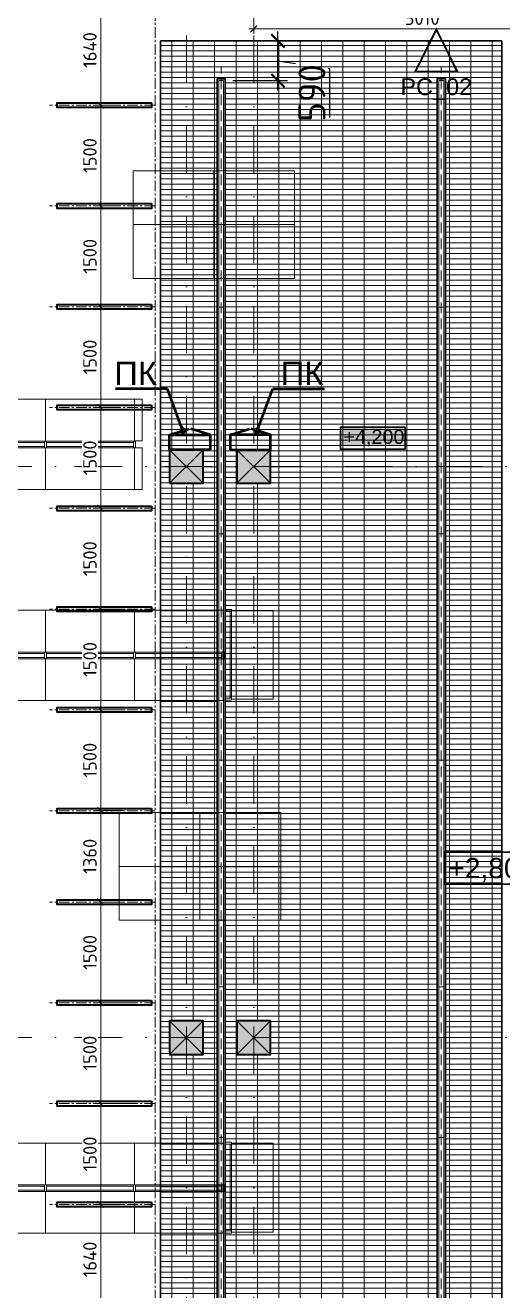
# Model space of a CAD drawing. Header units: millimetres. Extents: x -164867 to 807677, y -316775 to 513985.
# Drawn here: x 287142 to 294241, y 479696 to 498529 of the extents above; entities that cross this region are included whole.
import ezdxf

# ---------------------------------------------------------------- set-up
doc = ezdxf.new("R2010")
doc.units = ezdxf.units.MM
for name, pattern in [('CENTER', [50.8, 31.75, -6.35, 6.35, -6.35]), ('CENTER2', [28.575, 19.05, -3.175, 3.175, -3.175]), ('HIDDEN2', [4.7625, 3.175, -1.5875]), ('А_Штрихпунктирная', [1340.555525, 705.555534, -352.777767, 0, -282.222223])]:
    doc.linetypes.add(name, pattern=pattern)
doc.layers.get('Defpoints').update_dxf_attribs({"color": 140})
for name, color, linetype, lineweight in [('00_asys', 7, 'CENTER2', 13), ('00_kolony', 7, 'Continuous', 35), ('EL LOTKI', 202, 'Continuous', 18), ('INT_0_isk_ZENKLAS', 1, 'Continuous', 13), ('INT_2_lubos griliato', 7, 'Continuous', 5), ('INT_2_lubos konturai', 7, 'Continuous', 30), ('INT_2_lubu zymejimai', 1, 'Continuous', 30), ('INT_2_Sviesa_SAB_GENERALINIS SALES', 1, 'Continuous', 18), ('INT_2_Sviesa_SAB_MEDINES LUBOS', 1, 'Continuous', 35), ('MARK oformlienija matmenys', 7, 'Continuous', 5), ('MARK_kasu zona', 7, 'Continuous', 0), ('TECHNO', 7, 'Continuous', 15)]:
    doc.layers.add(name, color=color, linetype=linetype, lineweight=lineweight)
doc.layers.add('00_planas_hatch', color=7, linetype='Continuous', lineweight=0, true_color=0x3c3c3c)
doc.layers.add('ПК', color=7, linetype='Continuous', lineweight=50, true_color=0xde6902)
doc.styles.add('GENERATED_STYLE_4', font='times.ttf')
doc.styles.add('ISOCPEUR', font='isocpeur.ttf')
doc.styles.get("Standard").update_dxf_attribs({"font": 'arial.ttf'})
doc.styles.add('СГЕНЕРИР_СТИЛЬ_1', font='arial.ttf')
doc.dimstyles.new('M50', dxfattribs={"dimtxt": 95, "dimasz": 80, "dimexe": 80, "dimexo": 0, "dimgap": 50, "dimtad": 1, "dimdec": 0, "dimzin": 0, "dimdsep": 46, "dimtxsty": 'Standard', "dimblk": 'OBLIQUE', "dimcen": 80, "dimdle": 80, "dimadec": 0, "dimazin": 0, "dimtfac": 1, "dimtdec": 0, "dimtofl": 0, "dimtmove": 2, "dimatfit": 3, "dimfxl": 1, "dimtolj": 1, "dimtzin": 0, "dimarcsym": 0})
doc.dimstyles.new('SAB_int_100', dxfattribs={"dimtxt": 200, "dimasz": 100, "dimexe": 70, "dimexo": 70, "dimgap": 60, "dimtad": 1, "dimdec": 1, "dimrnd": 5, "dimtxsty": 'ISOCPEUR', "dimblk": 'ARCHTICK', "dimcen": 20, "dimdle": 70, "dimadec": 0, "dimazin": 0, "dimtfac": 1, "dimtdec": 1, "dimtmove": 1, "dimatfit": 2, "dimfxl": 1, "dimtfill": 1, "dimarcsym": 0})
doc.dimstyles.new('SAB_int_200', dxfattribs={"dimtxt": 400, "dimasz": 200, "dimexe": 140, "dimexo": 140, "dimgap": 60, "dimtad": 1, "dimdec": 1, "dimrnd": 5, "dimtxsty": 'ISOCPEUR', "dimblk": 'ARCHTICK', "dimcen": 20, "dimdle": 140, "dimadec": 0, "dimazin": 0, "dimtfac": 1, "dimtdec": 1, "dimtmove": 1, "dimatfit": 2, "dimfxl": 1, "dimtfill": 1, "dimarcsym": 0})

# ---------------------------------------------------------------- blocks, each defined once
blk = doc.blocks.new('1.33m stelazs')
at = {"transparency": 33554669}
for points in [[(15602, 11320), (15602, 11420), (15632, 11420), (15632, 11320), (15602, 11320)], [(15617, 11320), (15617, 10699), (16939, 10699), (16939, 11320), (15617, 11320)], [(16924, 11340), (15632, 11340)], [(16954, 11320), (16954, 11420), (16924, 11420), (16924, 11320), (16954, 11320)]]:
    blk.add_lwpolyline(points, dxfattribs=at)
blk = doc.blocks.new('TECHNOLOGIJA Garmatnaya')
at = {"layer": 'TECHNO', "transparency": 33554687, "elevation": 0}
for points in [[(41707, 37600), (41707, 38400), (42907, 38400), (42907, 37600)], [(42907, 37600), (42907, 38400), (44107, 38400), (44107, 37600)], [(41707, 36800), (41707, 37600), (42907, 37600), (42907, 36800)], [(42907, 36800), (42907, 37600), (44107, 37600), (44107, 36800)], [(41726, 34380), (41843, 34380), (41843, 35000), (41726, 35000)], [(41726, 33659), (41843, 33659), (41843, 34279), (41726, 34279)]]:
    blk.add_lwpolyline(points, close=True, dxfattribs=at)
at = {"layer": 'TECHNO', "transparency": 33554687}
for points in [[(42701, 28849), (42701, 28049), (41501, 28049), (41501, 28849)], [(43901, 28849), (43901, 28049), (42701, 28049), (42701, 28849)], [(42701, 28049), (42701, 27249), (41501, 27249), (41501, 28049)], [(43901, 28049), (43901, 27249), (42701, 27249), (42701, 28049)]]:
    blk.add_lwpolyline(points, close=True, dxfattribs=at)
at = {"layer": 'TECHNO', "transparency": 33554687, "xscale": -1, "rotation": 180}
for p in [(23465, 45699, 0), (24787, 45699, 0), (23465, 42559, 0), (24787, 42559, 0), (26109, 42559, 0), (23465, 34629, 0), (24787, 34629, 0), (26109, 34629, 0)]:
    blk.add_blockref('1.33m stelazs', p, dxfattribs=at)
at = {"layer": 'TECHNO', "transparency": 33554687}
for p in [(23465, 22959, 0), (24787, 22959, 0), (23465, 19819, 0), (24787, 19819, 0), (26109, 19819, 0), (23465, 11889, 0), (24787, 11889, 0), (26109, 11889, 0)]:
    blk.add_blockref('1.33m stelazs', p, dxfattribs=at)
at = {"layer": 'TECHNO', "transparency": 33554687, "rotation": 90}
for p in [(54489, 14920, 0), (54489, 6990, 0)]:
    blk.add_blockref('1.33m stelazs', p, dxfattribs=at)
blk = doc.blocks.new('_Oblique')
at = {"color": 0, "linetype": 'ByBlock', "lineweight": -2}
blk.add_line((-0.5, -0.5), (0.5, 0.5), dxfattribs=at)
blk = doc.blocks.new('Sviestuvas 3372mm')
at = {"transparency": 33554687}
blk.add_lwpolyline([(-1686, -35), (1686, -35), (1686, 35), (-1686, 35)], close=True, dxfattribs=at)
blk = doc.blocks.new('_ArchTick')
at = {"color": 0, "linetype": 'ByBlock', "const_width": 0.15}
blk.add_lwpolyline([(-0.5, -0.5), (0.5, 0.5)], dxfattribs=at)
blk = doc.blocks.new('*D400')
at = {"layer": 'Defpoints', "color": 0, "transparency": 16777216}
for p in [(43020, 40335), (43860, 40335), (43050, 39743)]:
    blk.add_point(p, dxfattribs=at)
at = {"layer": 'INT_2_Sviesa_SAB_GENERALINIS SALES', "color": 0, "lineweight": -2, "transparency": 16777216}
for p, q in [((43160, 40335), (44000, 40335)), ((43860, 39603), (43860, 40475)), ((43860, 40039), (44626, 39924)), ((43190, 39743), (44000, 39743)), ((44626, 39924), (44626, 39196))]:
    blk.add_line(p, q, dxfattribs=at)
at = {"layer": 'INT_2_Sviesa_SAB_GENERALINIS SALES', "color": 0, "lineweight": -2, "transparency": 16777216, "xscale": 200, "yscale": 200, "zscale": 200}
for p, rotation in [((43860, 40335), 90), ((43860, 39743), 270)]:
    blk.add_blockref('_ArchTick', p, dxfattribs=dict(at, rotation=rotation))
at = {"layer": 'INT_2_Sviesa_SAB_GENERALINIS SALES', "color": 0, "transparency": 16777216, "insert": (44366, 39560), "char_height": 400, "attachment_point": 5, "rotation": 90, "style": 'ISOCPEUR', "bg_fill": 3, "box_fill_scale": 1.1, "bg_fill_color": 256, "bg_fill_true_color": 13158600, "bg_fill_transparency": 0}
blk.add_mtext('590', dxfattribs=at)
blk = doc.blocks.new('L 1406')
at = {"transparency": 33554687}
blk.add_lwpolyline([(1993963, -1660861), (1993893, -1660861), (1993893, -1662267), (1993963, -1662267)], close=True, dxfattribs=at)
blk = doc.blocks.new('SVIESTUVAI Garmatnaya')
at = {"layer": 'INT_2_Sviesa_SAB_MEDINES LUBOS', "transparency": 33554687, "xscale": -1, "rotation": 270}
for p in [(1702842, -1954551), (1702842, -1956051), (1702842, -1957551), (1702842, -1959051), (1702842, -1960551), (1702842, -1962051), (1702842, -1963551), (1702842, -1965051), (1702842, -1966411), (1702842, -1967911), (1702842, -1969411), (1702842, -1970911)]:
    blk.add_blockref('L 1406', p, dxfattribs=at)
blk = doc.blocks.new('*D364')
at = {"layer": 'Defpoints', "color": 0, "transparency": 16777216}
for p in [(48510, 41313), (43500, 40819), (48510, 40512)]:
    blk.add_point(p, dxfattribs=at)
at = {"layer": 'MARK oformlienija matmenys', "color": 0, "lineweight": -2, "transparency": 16777216}
for p, q in [((48510, 41243), (48510, 40442)), ((43500, 40749), (43500, 40442)), ((43430, 40512), (48580, 40512))]:
    blk.add_line(p, q, dxfattribs=at)
at = {"layer": 'MARK oformlienija matmenys', "color": 0, "lineweight": -2, "transparency": 16777216, "xscale": 100, "yscale": 100, "zscale": 100, "rotation": 180}
blk.add_blockref('_ArchTick', (43500, 40512), dxfattribs=at)
at = {"layer": 'MARK oformlienija matmenys', "color": 0, "lineweight": -2, "transparency": 16777216, "xscale": 100, "yscale": 100, "zscale": 100}
blk.add_blockref('_ArchTick', (48510, 40512), dxfattribs=at)
at = {"layer": 'MARK oformlienija matmenys', "color": 0, "transparency": 16777216, "insert": (46005, 40672), "char_height": 200, "attachment_point": 5, "style": 'ISOCPEUR', "bg_fill": 3, "box_fill_scale": 1.1, "bg_fill_color": 256, "bg_fill_true_color": 13158600, "bg_fill_transparency": 0}
blk.add_mtext('5010', dxfattribs=at)
blk = doc.blocks.new('kolona 500x500')
at = {"layer": '00_planas_hatch', "transparency": 33554687}
h = blk.add_hatch(color=256, dxfattribs=at)
h.dxf.hatch_style = 1
h.paths.add_polyline_path([(-250, -250), (250, -250), (250, 250), (-250, 250)])
at = {"layer": '00_kolony', "color": 0, "transparency": 33554687}
blk.add_lwpolyline([(-250, -250), (250, -250), (250, 250), (-250, 250)], close=True, dxfattribs=at)
at = {"layer": 'Defpoints', "transparency": 33554687}
for points in [[(-250, 250), (250, -250)], [(250, 250), (-250, -250)]]:
    blk.add_lwpolyline(points, dxfattribs=at)
blk = doc.blocks.new('OSI Garmatnaya')
at = {"layer": '00_asys', "linetype": 'А_Штрихпунктирная', "transparency": 33554687}
for points in [[(42500, 55159.77), (42500, -4664.1)], [(43500, 55159.77), (43500, -4664.1)], [(-6087.31, 34000), (59815.7, 34000)], [(-6087.31, 25500), (59815.7, 25500)]]:
    blk.add_lwpolyline(points, dxfattribs=at)
at = {"layer": '00_kolony', "transparency": 33554669}
for p in [(42500, 34000), (43500, 34000), (42500, 25500), (43500, 25500)]:
    blk.add_blockref('kolona 500x500', p, dxfattribs=at)
blk = doc.blocks.new('ISKLOTINIU ZENKLAI Garmatnaya')
at = {"layer": 'INT_0_isk_ZENKLAS', "color": 1, "ltscale": 50, "transparency": 33554687, "const_width": 30}
blk.add_lwpolyline([(45903, 39878), (46528, 39878), (46216, 40503)], close=True, dxfattribs=at)
at = {"layer": 'INT_0_isk_ZENKLAS', "color": 1, "ltscale": 50, "transparency": 33554687, "insert": (46749, 39455), "char_height": 250, "attachment_point": 9, "style": 'GENERATED_STYLE_4'}
blk.add_mtext('{\\fArial|b0|i0|c204|p34;РС_0\\fArial|b0|i0|c186|p34;2}', dxfattribs=at)
blk = doc.blocks.new('*D440')
at = {"layer": 'Defpoints', "color": 0, "transparency": 16777216}
for p in [(41224, 39378), (41528, 39378), (41528, 37878)]:
    blk.add_point(p, dxfattribs=at)
at = {"layer": 'EL LOTKI', "color": 0, "lineweight": -2, "transparency": 16777216}
for p, q in [((41458, 39378), (41154, 39378)), ((41224, 37808), (41224, 39448)), ((41458, 37878), (41154, 37878))]:
    blk.add_line(p, q, dxfattribs=at)
at = {"layer": 'EL LOTKI', "color": 0, "lineweight": -2, "transparency": 16777216, "xscale": 100, "yscale": 100, "zscale": 100}
for p, rotation in [((41224, 39378), 90), ((41224, 37878), 270)]:
    blk.add_blockref('_ArchTick', p, dxfattribs=dict(at, rotation=rotation))
at = {"layer": 'EL LOTKI', "color": 0, "transparency": 16777216, "insert": (41064, 38628), "char_height": 200, "attachment_point": 5, "rotation": 90, "style": 'ISOCPEUR', "bg_fill": 3, "box_fill_scale": 1.1, "bg_fill_color": 256, "bg_fill_true_color": 13158600, "bg_fill_transparency": 0}
blk.add_mtext('1500', dxfattribs=at)
blk = doc.blocks.new('*D441')
at = {"layer": 'Defpoints', "color": 0, "transparency": 16777216}
for p in [(41224, 41017), (41798, 41017), (41528, 39378)]:
    blk.add_point(p, dxfattribs=at)
at = {"layer": 'EL LOTKI', "color": 0, "lineweight": -2, "transparency": 16777216}
for p, q in [((41224, 39308), (41224, 41087)), ((41728, 41017), (41154, 41017)), ((41458, 39378), (41154, 39378))]:
    blk.add_line(p, q, dxfattribs=at)
at = {"layer": 'EL LOTKI', "color": 0, "lineweight": -2, "transparency": 16777216, "xscale": 100, "yscale": 100, "zscale": 100}
for p, rotation in [((41224, 41017), 90), ((41224, 39378), 270)]:
    blk.add_blockref('_ArchTick', p, dxfattribs=dict(at, rotation=rotation))
at = {"layer": 'EL LOTKI', "color": 0, "transparency": 16777216, "insert": (41064, 40198), "char_height": 200, "attachment_point": 5, "rotation": 90, "style": 'ISOCPEUR', "bg_fill": 3, "box_fill_scale": 1.1, "bg_fill_color": 256, "bg_fill_true_color": 13158600, "bg_fill_transparency": 0}
blk.add_mtext('1640', dxfattribs=at)
blk = doc.blocks.new('*D456')
at = {"layer": 'Defpoints', "color": 0, "transparency": 16777216}
for p in [(41224, 24518), (41710, 24518), (41643, 23018)]:
    blk.add_point(p, dxfattribs=at)
at = {"layer": 'EL LOTKI', "color": 0, "lineweight": -2, "transparency": 16777216}
for p, q in [((41640, 24518), (41154, 24518)), ((41224, 22948), (41224, 24588)), ((41573, 23018), (41154, 23018))]:
    blk.add_line(p, q, dxfattribs=at)
at = {"layer": 'EL LOTKI', "color": 0, "lineweight": -2, "transparency": 16777216, "xscale": 100, "yscale": 100, "zscale": 100}
for p, rotation in [((41224, 24518), 90), ((41224, 23018), 270)]:
    blk.add_blockref('_ArchTick', p, dxfattribs=dict(at, rotation=rotation))
at = {"layer": 'EL LOTKI', "color": 0, "transparency": 16777216, "insert": (41064, 23768), "char_height": 200, "attachment_point": 5, "rotation": 90, "style": 'ISOCPEUR', "bg_fill": 3, "box_fill_scale": 1.1, "bg_fill_color": 256, "bg_fill_true_color": 13158600, "bg_fill_transparency": 0}
blk.add_mtext('1500', dxfattribs=at)
blk = doc.blocks.new('*D457')
at = {"layer": 'Defpoints', "color": 0, "transparency": 16777216}
for p in [(41224, 27518), (41626, 27518), (41710, 26018)]:
    blk.add_point(p, dxfattribs=at)
at = {"layer": 'EL LOTKI', "color": 0, "lineweight": -2, "transparency": 16777216}
for p, q in [((41556, 27518), (41154, 27518)), ((41224, 25948), (41224, 27588)), ((41640, 26018), (41154, 26018))]:
    blk.add_line(p, q, dxfattribs=at)
at = {"layer": 'EL LOTKI', "color": 0, "lineweight": -2, "transparency": 16777216, "xscale": 100, "yscale": 100, "zscale": 100}
for p, rotation in [((41224, 27518), 90), ((41224, 26018), 270)]:
    blk.add_blockref('_ArchTick', p, dxfattribs=dict(at, rotation=rotation))
at = {"layer": 'EL LOTKI', "color": 0, "transparency": 16777216, "insert": (41064, 26768), "char_height": 200, "attachment_point": 5, "rotation": 90, "style": 'ISOCPEUR', "bg_fill": 3, "box_fill_scale": 1.1, "bg_fill_color": 256, "bg_fill_true_color": 13158600, "bg_fill_transparency": 0}
blk.add_mtext('1500', dxfattribs=at)
blk = doc.blocks.new('*D458')
at = {"layer": 'Defpoints', "color": 0, "transparency": 16777216}
for p in [(41224, 30378), (41626, 30378), (41626, 28878)]:
    blk.add_point(p, dxfattribs=at)
at = {"layer": 'EL LOTKI', "color": 0, "lineweight": -2, "transparency": 16777216}
for p, q in [((41556, 30378), (41154, 30378)), ((41224, 28808), (41224, 30448)), ((41556, 28878), (41154, 28878))]:
    blk.add_line(p, q, dxfattribs=at)
at = {"layer": 'EL LOTKI', "color": 0, "lineweight": -2, "transparency": 16777216, "xscale": 100, "yscale": 100, "zscale": 100}
for p, rotation in [((41224, 30378), 90), ((41224, 28878), 270)]:
    blk.add_blockref('_ArchTick', p, dxfattribs=dict(at, rotation=rotation))
at = {"layer": 'EL LOTKI', "color": 0, "transparency": 16777216, "insert": (41064, 29628), "char_height": 200, "attachment_point": 5, "rotation": 90, "style": 'ISOCPEUR', "bg_fill": 3, "box_fill_scale": 1.1, "bg_fill_color": 256, "bg_fill_true_color": 13158600, "bg_fill_transparency": 0}
blk.add_mtext('1500', dxfattribs=at)
blk = doc.blocks.new('*D459')
at = {"layer": 'Defpoints', "color": 0, "transparency": 16777216}
for p in [(41224, 33378), (41528, 33378), (41626, 31878)]:
    blk.add_point(p, dxfattribs=at)
at = {"layer": 'EL LOTKI', "color": 0, "lineweight": -2, "transparency": 16777216}
for p, q in [((41458, 33378), (41154, 33378)), ((41224, 31808), (41224, 33448)), ((41556, 31878), (41154, 31878))]:
    blk.add_line(p, q, dxfattribs=at)
at = {"layer": 'EL LOTKI', "color": 0, "lineweight": -2, "transparency": 16777216, "xscale": 100, "yscale": 100, "zscale": 100}
for p, rotation in [((41224, 33378), 90), ((41224, 31878), 270)]:
    blk.add_blockref('_ArchTick', p, dxfattribs=dict(at, rotation=rotation))
at = {"layer": 'EL LOTKI', "color": 0, "transparency": 16777216, "insert": (41064, 32628), "char_height": 200, "attachment_point": 5, "rotation": 90, "style": 'ISOCPEUR', "bg_fill": 3, "box_fill_scale": 1.1, "bg_fill_color": 256, "bg_fill_true_color": 13158600, "bg_fill_transparency": 0}
blk.add_mtext('1500', dxfattribs=at)
blk = doc.blocks.new('*D460')
at = {"layer": 'Defpoints', "color": 0, "transparency": 16777216}
for p in [(41224, 36378), (41528, 36378), (41528, 34878)]:
    blk.add_point(p, dxfattribs=at)
at = {"layer": 'EL LOTKI', "color": 0, "lineweight": -2, "transparency": 16777216}
for p, q in [((41458, 36378), (41154, 36378)), ((41224, 34808), (41224, 36448)), ((41458, 34878), (41154, 34878))]:
    blk.add_line(p, q, dxfattribs=at)
at = {"layer": 'EL LOTKI', "color": 0, "lineweight": -2, "transparency": 16777216, "xscale": 100, "yscale": 100, "zscale": 100}
for p, rotation in [((41224, 36378), 90), ((41224, 34878), 270)]:
    blk.add_blockref('_ArchTick', p, dxfattribs=dict(at, rotation=rotation))
at = {"layer": 'EL LOTKI', "color": 0, "transparency": 16777216, "insert": (41064, 35628), "char_height": 200, "attachment_point": 5, "rotation": 90, "style": 'ISOCPEUR', "bg_fill": 3, "box_fill_scale": 1.1, "bg_fill_color": 256, "bg_fill_true_color": 13158600, "bg_fill_transparency": 0}
blk.add_mtext('1500', dxfattribs=at)
blk = doc.blocks.new('*D483')
at = {"layer": 'Defpoints', "color": 0, "transparency": 16777216}
for p in [(41528, 37878), (41224, 36378), (41528, 36378)]:
    blk.add_point(p, dxfattribs=at)
at = {"layer": 'EL LOTKI', "color": 0, "lineweight": -2, "transparency": 16777216}
for p, q in [((41458, 37878), (41154, 37878)), ((41224, 37948), (41224, 36308)), ((41458, 36378), (41154, 36378))]:
    blk.add_line(p, q, dxfattribs=at)
at = {"layer": 'EL LOTKI', "color": 0, "lineweight": -2, "transparency": 16777216, "xscale": 100, "yscale": 100, "zscale": 100}
for p, rotation in [((41224, 37878), 90), ((41224, 36378), 270)]:
    blk.add_blockref('_ArchTick', p, dxfattribs=dict(at, rotation=rotation))
at = {"layer": 'EL LOTKI', "color": 0, "transparency": 16777216, "insert": (41064, 37128), "char_height": 200, "attachment_point": 5, "rotation": 90, "style": 'ISOCPEUR', "bg_fill": 3, "box_fill_scale": 1.1, "bg_fill_color": 256, "bg_fill_true_color": 13158600, "bg_fill_transparency": 0}
blk.add_mtext('1500', dxfattribs=at)
blk = doc.blocks.new('*D484')
at = {"layer": 'Defpoints', "color": 0, "transparency": 16777216}
for p in [(41528, 34878), (41224, 33378), (41528, 33378)]:
    blk.add_point(p, dxfattribs=at)
at = {"layer": 'EL LOTKI', "color": 0, "lineweight": -2, "transparency": 16777216}
for p, q in [((41458, 34878), (41154, 34878)), ((41224, 34948), (41224, 33308)), ((41458, 33378), (41154, 33378))]:
    blk.add_line(p, q, dxfattribs=at)
at = {"layer": 'EL LOTKI', "color": 0, "lineweight": -2, "transparency": 16777216, "xscale": 100, "yscale": 100, "zscale": 100}
for p, rotation in [((41224, 34878), 90), ((41224, 33378), 270)]:
    blk.add_blockref('_ArchTick', p, dxfattribs=dict(at, rotation=rotation))
at = {"layer": 'EL LOTKI', "color": 0, "transparency": 16777216, "insert": (41064, 34128), "char_height": 200, "attachment_point": 5, "rotation": 90, "style": 'ISOCPEUR', "bg_fill": 3, "box_fill_scale": 1.1, "bg_fill_color": 256, "bg_fill_true_color": 13158600, "bg_fill_transparency": 0}
blk.add_mtext('1500', dxfattribs=at)
blk = doc.blocks.new('*D485')
at = {"layer": 'Defpoints', "color": 0, "transparency": 16777216}
for p in [(41626, 31878), (41224, 30378), (41528, 30378)]:
    blk.add_point(p, dxfattribs=at)
at = {"layer": 'EL LOTKI', "color": 0, "lineweight": -2, "transparency": 16777216}
for p, q in [((41556, 31878), (41154, 31878)), ((41224, 31948), (41224, 30308)), ((41458, 30378), (41154, 30378))]:
    blk.add_line(p, q, dxfattribs=at)
at = {"layer": 'EL LOTKI', "color": 0, "lineweight": -2, "transparency": 16777216, "xscale": 100, "yscale": 100, "zscale": 100}
for p, rotation in [((41224, 31878), 90), ((41224, 30378), 270)]:
    blk.add_blockref('_ArchTick', p, dxfattribs=dict(at, rotation=rotation))
at = {"layer": 'EL LOTKI', "color": 0, "transparency": 16777216, "insert": (41064, 31128), "char_height": 200, "attachment_point": 5, "rotation": 90, "style": 'ISOCPEUR', "bg_fill": 3, "box_fill_scale": 1.1, "bg_fill_color": 256, "bg_fill_true_color": 13158600, "bg_fill_transparency": 0}
blk.add_mtext('1500', dxfattribs=at)
blk = doc.blocks.new('*D486')
at = {"layer": 'Defpoints', "color": 0, "transparency": 16777216}
for p in [(41626, 28878), (41224, 27518), (41626, 27518)]:
    blk.add_point(p, dxfattribs=at)
at = {"layer": 'EL LOTKI', "color": 0, "lineweight": -2, "transparency": 16777216}
for p, q in [((41556, 28878), (41154, 28878)), ((41224, 28948), (41224, 27448)), ((41556, 27518), (41154, 27518))]:
    blk.add_line(p, q, dxfattribs=at)
at = {"layer": 'EL LOTKI', "color": 0, "lineweight": -2, "transparency": 16777216, "xscale": 100, "yscale": 100, "zscale": 100}
for p, rotation in [((41224, 28878), 90), ((41224, 27518), 270)]:
    blk.add_blockref('_ArchTick', p, dxfattribs=dict(at, rotation=rotation))
at = {"layer": 'EL LOTKI', "color": 0, "transparency": 16777216, "insert": (41064, 28198), "char_height": 200, "attachment_point": 5, "rotation": 90, "style": 'ISOCPEUR', "bg_fill": 3, "box_fill_scale": 1.1, "bg_fill_color": 256, "bg_fill_true_color": 13158600, "bg_fill_transparency": 0}
blk.add_mtext('1360', dxfattribs=at)
blk = doc.blocks.new('*D487')
at = {"layer": 'Defpoints', "color": 0, "transparency": 16777216}
for p in [(41710, 26018), (41224, 24518), (41626, 24518)]:
    blk.add_point(p, dxfattribs=at)
at = {"layer": 'EL LOTKI', "color": 0, "lineweight": -2, "transparency": 16777216}
for p, q in [((41640, 26018), (41154, 26018)), ((41224, 26088), (41224, 24448)), ((41556, 24518), (41154, 24518))]:
    blk.add_line(p, q, dxfattribs=at)
at = {"layer": 'EL LOTKI', "color": 0, "lineweight": -2, "transparency": 16777216, "xscale": 100, "yscale": 100, "zscale": 100}
for p, rotation in [((41224, 26018), 90), ((41224, 24518), 270)]:
    blk.add_blockref('_ArchTick', p, dxfattribs=dict(at, rotation=rotation))
at = {"layer": 'EL LOTKI', "color": 0, "transparency": 16777216, "insert": (41064, 25268), "char_height": 200, "attachment_point": 5, "rotation": 90, "style": 'ISOCPEUR', "bg_fill": 3, "box_fill_scale": 1.1, "bg_fill_color": 256, "bg_fill_true_color": 13158600, "bg_fill_transparency": 0}
blk.add_mtext('1500', dxfattribs=at)
blk = doc.blocks.new('*D488')
at = {"layer": 'Defpoints', "color": 0, "transparency": 16777216}
for p in [(41643, 23018), (41224, 21378), (41710, 21378)]:
    blk.add_point(p, dxfattribs=at)
at = {"layer": 'EL LOTKI', "color": 0, "lineweight": -2, "transparency": 16777216}
for p, q in [((41573, 23018), (41154, 23018)), ((41224, 23088), (41224, 21308)), ((41640, 21378), (41154, 21378))]:
    blk.add_line(p, q, dxfattribs=at)
at = {"layer": 'EL LOTKI', "color": 0, "lineweight": -2, "transparency": 16777216, "xscale": 100, "yscale": 100, "zscale": 100}
for p, rotation in [((41224, 23018), 90), ((41224, 21378), 270)]:
    blk.add_blockref('_ArchTick', p, dxfattribs=dict(at, rotation=rotation))
at = {"layer": 'EL LOTKI', "color": 0, "transparency": 16777216, "insert": (41064, 22198), "char_height": 200, "attachment_point": 5, "rotation": 90, "style": 'ISOCPEUR', "bg_fill": 3, "box_fill_scale": 1.1, "bg_fill_color": 256, "bg_fill_true_color": 13158600, "bg_fill_transparency": 0}
blk.add_mtext('1640', dxfattribs=at)
blk = doc.blocks.new('lubu h_4200')
at = {"layer": 'INT_2_lubu zymejimai', "ltscale": 10, "transparency": 33554687}
blk.add_lwpolyline([(890, -331), (-482, -331), (-482, 140), (890, 140)], close=True, dxfattribs=at)
at = {"layer": 'INT_2_lubu zymejimai', "ltscale": 10, "transparency": 33554687, "insert": (-418, 83), "char_height": 300, "attachment_point": 1, "style": 'СГЕНЕРИР_СТИЛЬ_1', "bg_fill": 1, "box_fill_scale": 1.15, "bg_fill_color": 7, "bg_fill_true_color": 16777215, "bg_fill_transparency": 0}
blk.add_mtext('{\\fArial|b0|i0|c204|p38;+4,\\fArial|b0|i0|c186|p38;20\\fArial|b0|i0|c204|p38;0}', dxfattribs=at)
blk = doc.blocks.new('GRILATO LUBOS Garmatnaya')
at = {"layer": 'INT_2_lubos griliato', "transparency": 33554687}
h = blk.add_hatch(dxfattribs=at)
h.set_pattern_fill('GRATE', color=256, scale=100, style=0)
h.set_pattern_definition([(0, (-2044937.87, 1672103.81), (0, 79.375), []), (90, (-2044937.87, 1672103.8), (-317.5, 2e-14), [])])
h.paths.add_polyline_path([(42250, 34250), (42750, 34250), (42750, 33750), (42250, 33750)], flags=16)
h.paths.add_polyline_path([(43250, 33750), (43250, 34250), (43750, 34250), (43750, 33750)], flags=16)
h.paths.add_polyline_path([(43250, 25250), (43250, 25750), (43750, 25750), (43750, 25250)], flags=16)
h.paths.add_polyline_path([(42250, 25750), (42750, 25750), (42750, 25250), (42250, 25250)], flags=16)
h.paths.add_polyline_path([(43250, 17250), (43750, 17250), (43750, 16750), (43250, 16750)], flags=16)
h.paths.add_polyline_path([(42250, 17250), (42750, 17250), (42750, 16750), (42250, 16750)], flags=16)
h.paths.add_polyline_path([(46230, 39768), (46350, 39768), (46350, 10502), (46230, 10502)], flags=16)
h.paths.add_polyline_path([(42955, 39768), (43075, 39768), (43075, 10502), (42955, 10502)])
h.paths.add_polyline_path([(47190, 40335), (42115, 40335), (42115, 9935), (47190, 9935)])
at = {"layer": 'INT_2_lubos konturai', "transparency": 33554687}
for points in [[(47190, 40335), (42115, 40335), (42115, 9935), (47190, 9935)], [(42955, 10502), (42955, 39768), (43075, 39768), (43075, 10502)], [(46230, 10502), (46230, 39768), (46350, 39768), (46350, 10502)], [(42250, 33750), (42750, 33750), (42750, 34250), (42250, 34250)], [(43250, 33750), (43750, 33750), (43750, 34250), (43250, 34250)], [(42250, 25250), (42750, 25250), (42750, 25750), (42250, 25750)], [(43250, 25250), (43750, 25250), (43750, 25750), (43250, 25750)]]:
    blk.add_lwpolyline(points, close=True, dxfattribs=at)
at = {"layer": 'INT_2_lubu zymejimai', "transparency": 33554687, "xscale": 0.7000000000000001, "yscale": 0.7000000000000001, "zscale": 0.7000000000000001}
blk.add_blockref('lubu h_4200', (45128, 34489), dxfattribs=at)
blk = doc.blocks.new('PK Garmatnaya')
at = {"layer": 'ПК', "transparency": 33554687}
for p, q in [((42217, 35157), (41446, 35157)), ((43783, 35157), (44554, 35157)), ((42250, 34470), (42536, 34561)), ((42850, 34470), (42564, 34561)), ((43150, 34470), (43436, 34561)), ((43750, 34470), (43464, 34561))]:
    blk.add_line(p, q, dxfattribs=at)
for points in [[(42850, 34250), (42250, 34250), (42250, 34470), (42850, 34470)], [(43150, 34250), (43750, 34250), (43750, 34470), (43150, 34470)]]:
    blk.add_lwpolyline(points, close=True, dxfattribs=at)
for rotation, p in [(360, (41425, 35212)), (0, (43902, 35212))]:
    blk.add_text('ПК', height=350, rotation=rotation, dxfattribs=at).set_placement(p)
for points in [[(42448, 34533), (42217, 35157)], [(43552, 34533), (43783, 35157)]]:
    blk.add_leader(points, dimstyle='M50', override={"dimasz": 100, "dimtad": 0, "dimldrblk": 'Dot'}, dxfattribs=at)
blk = doc.blocks.new('GEN SVIESTUVAI Garmatnaya')
at = {"layer": 'INT_2_Sviesa_SAB_GENERALINIS SALES', "linetype": 'HIDDEN2', "lineweight": 13, "ltscale": 50, "transparency": 33554687}
for p, q in [((43015, 10327), (43015, 39943)), ((46290, 10327), (46290, 39943))]:
    blk.add_line(p, q, dxfattribs=at)
at = {"layer": 'INT_2_Sviesa_SAB_GENERALINIS SALES', "transparency": 33554687}
for points in [[(43050, 26255), (42980, 26255), (42980, 24015), (43050, 24015)], [(46255, 26255), (46325, 26255), (46325, 24015), (46255, 24015)]]:
    blk.add_lwpolyline(points, close=True, dxfattribs=at)
for p, xscale, rotation in [((43015, 38057), -1.000000000000001, 90), ((43015, 34685), -1.000000000000001, 90), ((43015, 31313), -1.000000000000001, 90), ((43015, 27941), -1.000000000000001, 90), ((46290, 22329), -1, 270)]:
    blk.add_blockref('Sviestuvas 3372mm', p, dxfattribs=dict(at, xscale=xscale, rotation=rotation))
for p, rotation in [((46290, 38057), 270), ((46290, 34685), 270), ((46290, 31313), 270), ((46290, 27941), 270), ((43015, 22329), 90)]:
    blk.add_blockref('Sviestuvas 3372mm', p, dxfattribs=dict(at, rotation=rotation))
dim = blk.add_linear_dim(base=(43859.97, 40335), p1=(43050, 39743), p2=(43019.74, 40335), angle=90, dimstyle='SAB_int_200', dxfattribs=at)
dim.commit()
dim.dimension.update_dxf_attribs({"geometry": '*D400', "text_midpoint": (44625.96, 39864.2), "dimtype": 128})
blk = doc.blocks.new('MARK KASOS Garmatnaya')
at = {"layer": 'MARK oformlienija matmenys', "color": 5, "lineweight": 30, "ltscale": 0.003, "transparency": 33554687}
blk.add_lwpolyline([(47740.06, 27784.41), (46332.86, 27784.41), (46332.86, 28260.84), (47740.06, 28260.84)], close=True, dxfattribs=at)
at = {"layer": 'MARK oformlienija matmenys', "color": 5, "ltscale": 0.003, "transparency": 33554687, "insert": (46394.52, 28173.18), "char_height": 300, "attachment_point": 1, "rotation": 0, "style": 'СГЕНЕРИР_СТИЛЬ_1'}
blk.add_mtext('\\A1;{\\fArial|b0|i0|c204|p38;+\\fArial|b0|i0|c0|p38;2\\fArial|b0|i0|c204|p38;,\\fArial|b0|i0|c0|p38;8\\fArial|b0|i0|c204|p38;00}', dxfattribs=at)
at = {"layer": 'MARK oformlienija matmenys', "transparency": 33554687}
dim = blk.add_linear_dim(base=(48510, 40512.24), p1=(43500, 40818.73), p2=(48510, 41312.5), dimstyle='SAB_int_100', dxfattribs=at)
dim.commit()
dim.dimension.update_dxf_attribs({"geometry": '*D364', "text_midpoint": (46005, 40672.24)})
blk = doc.blocks.new('EL LOTKI Garmatnaya')
at = {"layer": 'EL LOTKI', "linetype": 'CENTER', "ltscale": 5, "transparency": 33554687}
for points in [[(42032.5, 41017.5), (42032.5, 48967.5), (7012.5, 48967.5), (7012.5, 2027.5), (42032.5, 2027.5), (42032.5, 41017.5)], [(42032.5, 39377.5), (40465, 39377.5)], [(42032.5, 36377.5), (40465, 36377.5)], [(42032.5, 33377.5), (40465, 33377.5)], [(42032.5, 30377.5), (40465, 30377.5)], [(42032.5, 27517.5), (40465, 27517.5)], [(42032.5, 24517.5), (40465, 24517.5)]]:
    blk.add_lwpolyline(points, dxfattribs=at)
at = {"layer": 'EL LOTKI', "transparency": 33554687}
for base, p1, p2, picture, middle in [((41223.78, 39377.5), (41528.27, 37877.5), (41528.27, 39377.5), '*D440', (41063.78, 38627.5)), ((41223.78, 36377.5), (41528.27, 34877.5), (41528.27, 36377.5), '*D460', (41063.78, 35627.5)), ((41223.78, 33377.5), (41625.53, 31877.5), (41528.27, 33377.5), '*D459', (41063.78, 32627.5)), ((41223.78, 30377.5), (41625.53, 28877.5), (41625.53, 30377.5), '*D458', (41063.78, 29627.5)), ((41223.78, 27517.5), (41710.15, 26017.5), (41625.53, 27517.5), '*D457', (41063.78, 26767.5)), ((41223.78, 24517.5), (41643.06, 23017.5), (41710.15, 24517.5), '*D456', (41063.78, 23767.5))]:
    dim = blk.add_linear_dim(base=base, p1=p1, p2=p2, angle=270, dimstyle='SAB_int_100', dxfattribs=at)
    dim.commit()
    dim.dimension.update_dxf_attribs({"geometry": picture, "text_midpoint": middle})
at = {"layer": 'EL LOTKI', "linetype": 'CENTER', "ltscale": 5, "transparency": 33554687}
for points in [[(42032.5, 37877.5), (40465, 37877.5)], [(42032.5, 34877.5), (40465, 34877.5)], [(42032.5, 31877.5), (40465, 31877.5)], [(42032.5, 28877.5), (40465, 28877.5)], [(42032.5, 26017.5), (40465, 26017.5)], [(42032.5, 23017.5), (40465, 23017.5)]]:
    blk.add_lwpolyline(points, dxfattribs=at)
at = {"layer": 'EL LOTKI', "transparency": 33554687}
dim = blk.add_linear_dim(base=(41223.78, 41017.5), p1=(41528.27, 39377.5), p2=(41797.96, 41017.5), angle=270, dimstyle='SAB_int_100', dxfattribs=at)
dim.commit()
dim.dimension.update_dxf_attribs({"geometry": '*D441', "text_midpoint": (41063.78, 40197.5)})
for base, p1, p2, picture, middle in [((41223.78, 36377.5), (41528.27, 37877.5), (41528.27, 36377.5), '*D483', (41063.78, 37127.5)), ((41223.78, 33377.5), (41528.27, 34877.5), (41528.27, 33377.5), '*D484', (41063.78, 34127.5)), ((41223.78, 30377.5), (41625.53, 31877.5), (41528.27, 30377.5), '*D485', (41063.78, 31127.5)), ((41223.78, 27517.5), (41625.53, 28877.5), (41625.53, 27517.5), '*D486', (41063.78, 28197.5)), ((41223.78, 24517.5), (41710.15, 26017.5), (41625.53, 24517.5), '*D487', (41063.78, 25267.5)), ((41223.78, 21377.5), (41643.06, 23017.5), (41710.15, 21377.5), '*D488', (41063.78, 22197.5))]:
    dim = blk.add_linear_dim(base=base, p1=p1, p2=p2, angle=90, dimstyle='SAB_int_100', dxfattribs=at)
    dim.commit()
    dim.dimension.update_dxf_attribs({"geometry": picture, "text_midpoint": middle})

msp = doc.modelspace()

# ---------------------------------------------------------------- block references
at = {"layer": 'TECHNO', "transparency": 33554687}
msp.add_blockref('TECHNOLOGIJA Garmatnaya', (247038.21, 457962.73), dxfattribs=at)
at = {"layer": 'ПК', "transparency": 33554687}
msp.add_blockref('PK Garmatnaya', (247038.21, 457962.73), dxfattribs=at)

# ---------------------------------------------------------------- next in the draw order: block references
at = {"layer": 'INT_2_Sviesa_SAB_GENERALINIS SALES', "linetype": 'CENTER2', "lineweight": 25, "ltscale": 200, "transparency": 33554687}
msp.add_blockref('GEN SVIESTUVAI Garmatnaya', (247038.21, 457962.73), dxfattribs=at)

# ---------------------------------------------------------------- next in the draw order: block references
at = {"layer": 'INT_2_Sviesa_SAB_MEDINES LUBOS', "transparency": 33554687}
msp.add_blockref('SVIESTUVAI Garmatnaya', (247038.21, 457962.73), dxfattribs=at)

# ---------------------------------------------------------------- next in the draw order: block references
at = {"layer": 'MARK_kasu zona', "transparency": 33554687}
msp.add_blockref('MARK KASOS Garmatnaya', (247038.21, 457962.73), dxfattribs=at)

# ---------------------------------------------------------------- next in the draw order: block references
at = {"layer": '00_asys', "linetype": 'CENTER2', "lineweight": 25, "ltscale": 200, "transparency": 33554687}
msp.add_blockref('OSI Garmatnaya', (247038.21, 457962.73), dxfattribs=at)

# ---------------------------------------------------------------- next in the draw order: block references
at = {"layer": 'INT_0_isk_ZENKLAS', "transparency": 33554687}
msp.add_blockref('ISKLOTINIU ZENKLAI Garmatnaya', (247038.21, 457962.73), dxfattribs=at)

# ---------------------------------------------------------------- next in the draw order: block references
at = {"layer": 'EL LOTKI', "transparency": 33554687}
msp.add_blockref('EL LOTKI Garmatnaya', (247038.21, 457962.73), dxfattribs=at)

# ---------------------------------------------------------------- next in the draw order: block references
at = {"layer": 'INT_2_lubos griliato', "transparency": 33554687}
msp.add_blockref('GRILATO LUBOS Garmatnaya', (247038.21, 457962.73), dxfattribs=at)

doc.saveas('drawing.dxf')
